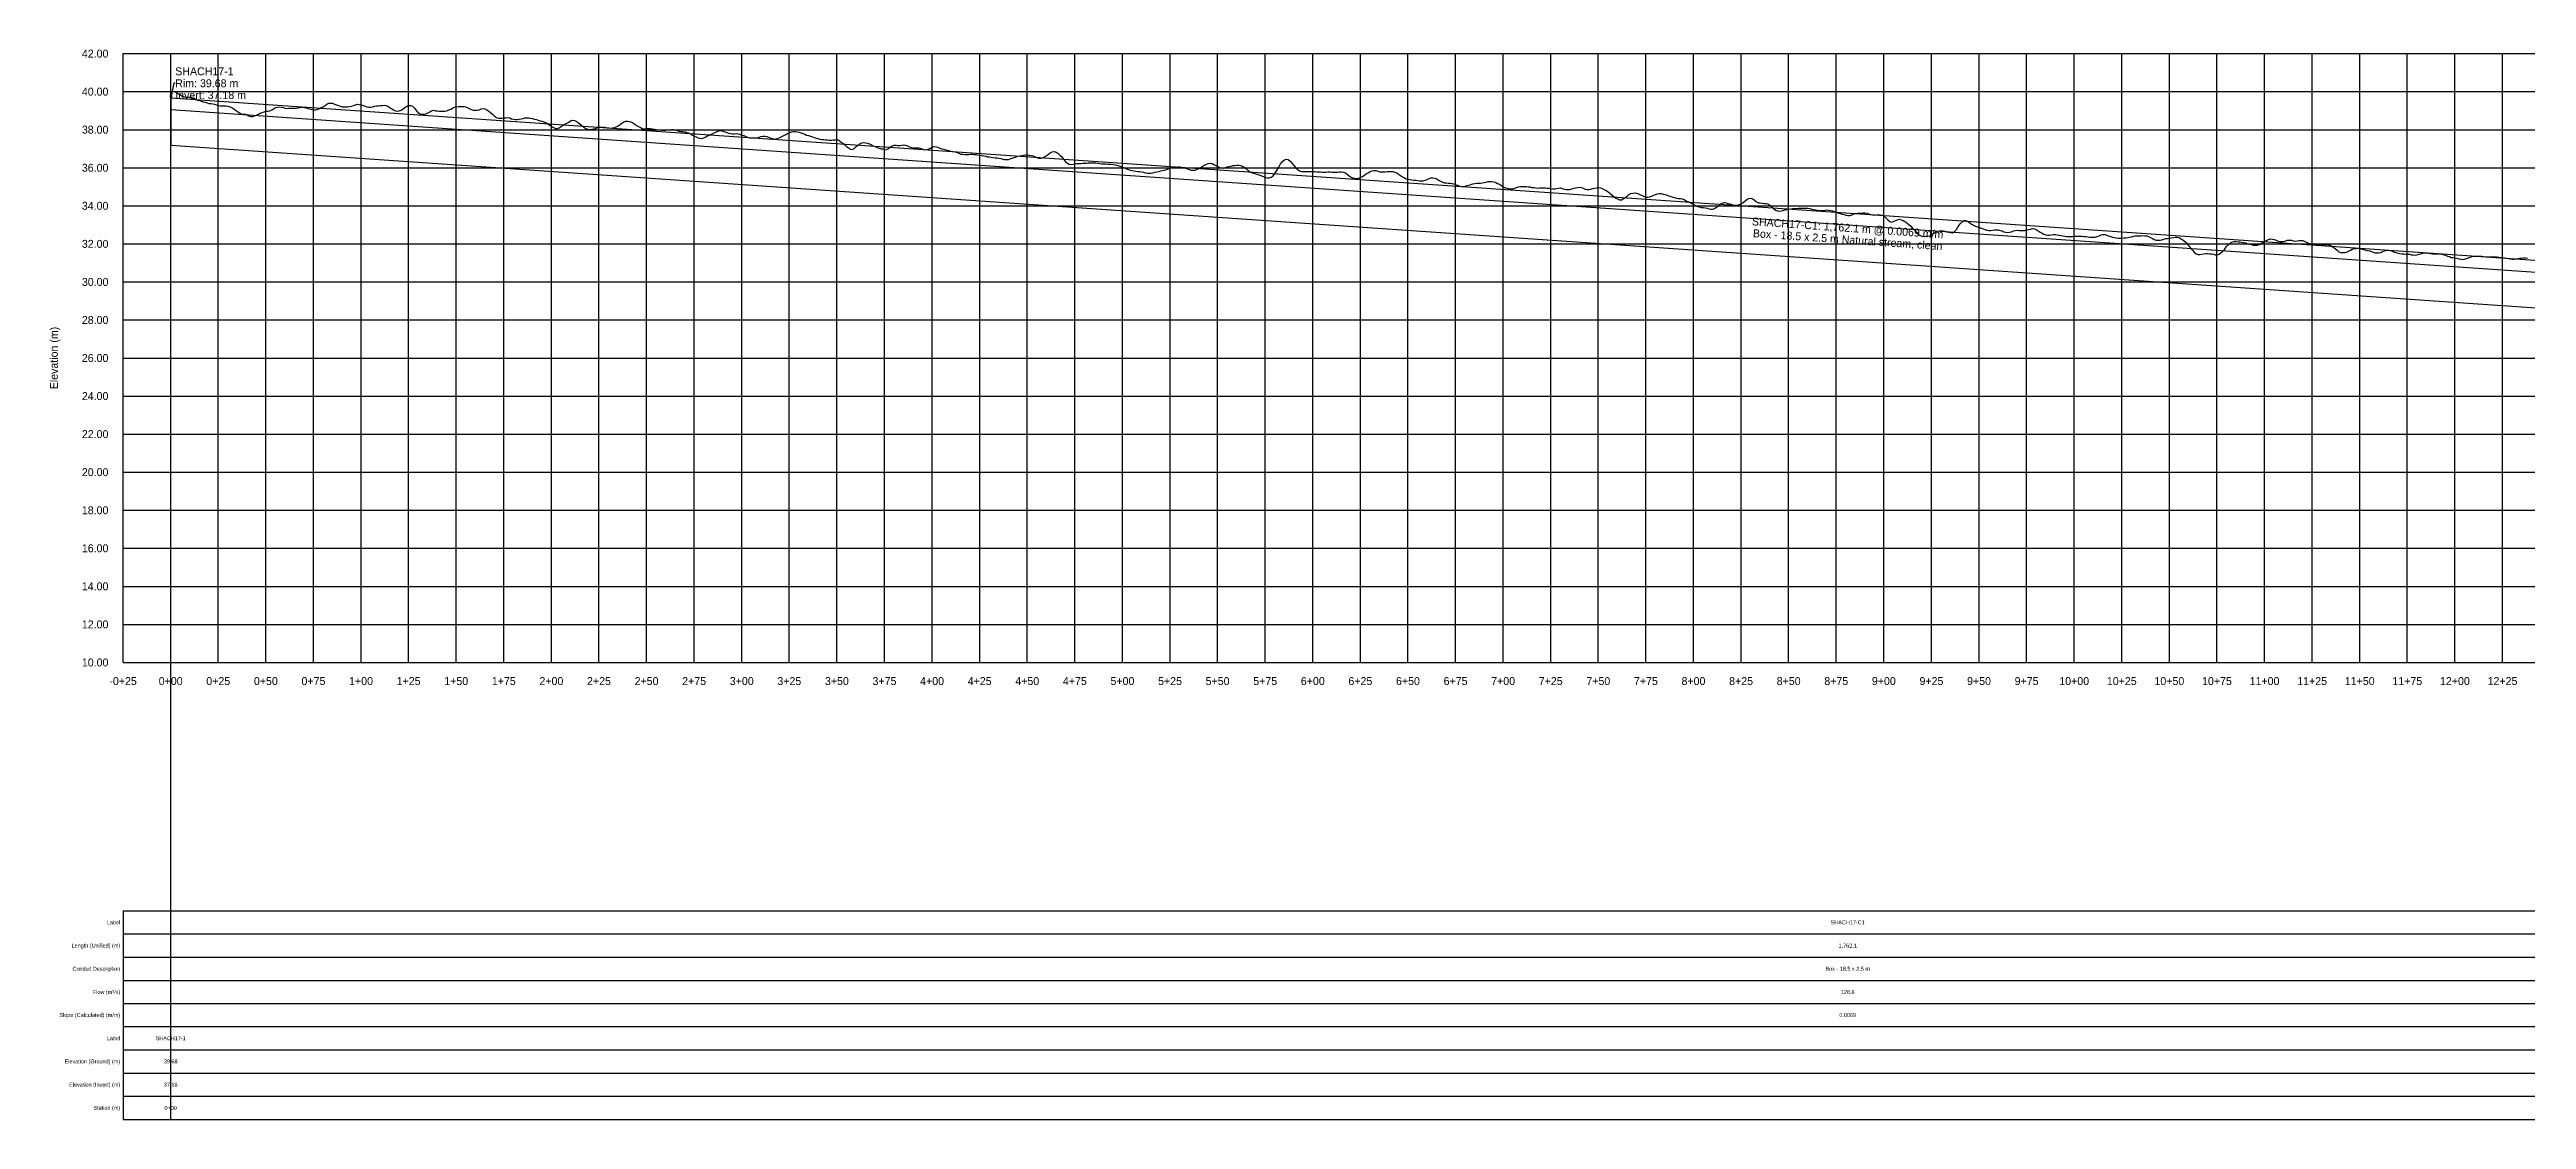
# Model space of a CAD drawing. Extents: x -64 to 5148, y -140 to 422.
# Drawn here: x -64 to 1238, y -140 to 422 of the extents above; entities that cross this region are included whole.
import ezdxf
from ezdxf.enums import TextEntityAlignment as Align

# ---------------------------------------------------------------- set-up
doc = ezdxf.new("R2010")
doc.units = 0
for name, color, linetype in [('Annotation', 7, 'Continuous'), ('Annotation_Table', 254, 'Continuous'), ('Crown', 7, 'Continuous'), ('Grid', 254, 'Continuous'), ('Grid_Text', 7, 'Continuous'), ('Ground_Elevation', 3, 'Continuous'), ('Hydraulic_Grade', 5, 'Continuous'), ('Invert', 7, 'Continuous'), ('Structure', 7, 'Continuous')]:
    doc.layers.add(name, color=color, linetype=linetype)

msp = doc.modelspace()

# ---------------------------------------------------------------- linework, layer by layer
at = {"layer": 'Annotation', "color": 0}
msp.add_lwpolyline([(2.4, 404.4), (1.7, 404.4), (0, 396.8)], dxfattribs=at)
msp.add_lwpolyline([(0, 396.8), (-0.2, 397.8), (0.6, 397.6)], close=True, dxfattribs=at)
at = {"layer": 'Annotation_Table', "color": 254}
for points in [[(0, -140.2), (0, 420)], [(-25, -30.5), (5124.9, -30.5)], [(-25, -30.5), (-25, -140.2)], [(-25, -42.7), (5124.9, -42.7)], [(-25, -54.9), (5124.9, -54.9)], [(-25, -67.1), (5124.9, -67.1)], [(-25, -79.2), (5124.9, -79.2)], [(-25, -91.4), (5124.9, -91.4)], [(-25, -103.6), (5124.9, -103.6)], [(-25, -115.8), (5124.9, -115.8)], [(-25, -128), (5124.9, -128)], [(-25, -140.2), (5124.9, -140.2)]]:
    msp.add_lwpolyline(points, dxfattribs=at)
at = {"layer": 'Crown', "color": 0}
for points in [[(0, 396.8), (0, 396.8)], [(0, 396.8), (1762.1, 275.7)]]:
    msp.add_lwpolyline(points, dxfattribs=at)
at = {"layer": 'Grid', "color": 254}
for points in [[(-25, 420), (5125, 420)], [(-25, 100), (-25, 420)], [(0, 100), (0, 420)], [(25, 100), (25, 420)], [(50, 100), (50, 420)], [(75, 100), (75, 420)], [(100, 100), (100, 420)], [(125, 100), (125, 420)], [(150, 100), (150, 420)], [(175, 100), (175, 420)], [(200, 100), (200, 420)], [(225, 100), (225, 420)], [(250, 100), (250, 420)], [(275, 100), (275, 420)], [(300, 100), (300, 420)], [(325, 100), (325, 420)], [(350, 100), (350, 420)], [(375, 100), (375, 420)], [(400, 100), (400, 420)], [(425, 100), (425, 420)], [(450, 100), (450, 420)], [(475, 100), (475, 420)], [(500, 100), (500, 420)], [(525, 100), (525, 420)], [(550, 100), (550, 420)], [(575, 100), (575, 420)], [(600, 100), (600, 420)], [(625, 100), (625, 420)], [(650, 100), (650, 420)], [(675, 100), (675, 420)], [(700, 100), (700, 420)], [(725, 100), (725, 420)], [(750, 100), (750, 420)], [(775, 100), (775, 420)], [(800, 100), (800, 420)], [(825, 100), (825, 420)], [(850, 100), (850, 420)], [(875, 100), (875, 420)], [(900, 100), (900, 420)], [(925, 100), (925, 420)], [(950, 100), (950, 420)], [(975, 100), (975, 420)], [(1000, 100), (1000, 420)], [(1025, 100), (1025, 420)], [(1050, 100), (1050, 420)], [(1075, 100), (1075, 420)], [(1100, 100), (1100, 420)], [(1125, 100), (1125, 420)], [(1150, 100), (1150, 420)], [(1175, 100), (1175, 420)], [(1200, 100), (1200, 420)], [(1225, 100), (1225, 420)], [(-25, 400), (5125, 400)], [(-25, 380), (5125, 380)], [(-25, 360), (5125, 360)], [(-25, 340), (5125, 340)], [(-25, 320), (5125, 320)], [(-25, 300), (5125, 300)], [(-25, 280), (5125, 280)], [(-25, 260), (5125, 260)], [(-25, 240), (5125, 240)], [(-25, 220), (5125, 220)], [(-25, 200), (5125, 200)], [(-25, 180), (5125, 180)], [(-25, 160), (5125, 160)], [(-25, 140), (5125, 140)], [(-25, 120), (5125, 120)], [(-25, 100), (5125, 100)]]:
    msp.add_lwpolyline(points, dxfattribs=at)
at = {"layer": 'Ground_Elevation', "color": 3}
msp.add_lwpolyline([(0.1, 400.4), (1.1, 400.3), (2.1, 400), (3.1, 399.5), (4.1, 398.9), (5.1, 398.3), (6.1, 397.6), (7.1, 397.2), (8.1, 397.1), (9.1, 397.1), (10.1, 397.1), (11.1, 396.9), (12.1, 396.6), (13.1, 396.1), (14.1, 395.6), (15.1, 395.3), (16.1, 395), (17.1, 394.7), (18.1, 394.4), (19.1, 394.1), (20.1, 393.8), (21.1, 393.7), (22.1, 393.6), (23.1, 393.5), (24.1, 393.1), (25.1, 392.8), (26.1, 392.6), (27.1, 392.6), (28.1, 392.6), (29.1, 392.6), (30.1, 392.4), (31.1, 392.1), (32.1, 391.7), (33.1, 391), (34.1, 390.3), (35.1, 389.5), (36.1, 388.9), (37.1, 388.4), (38.1, 388.2), (39.1, 388.2), (40.1, 387.9), (41.1, 387.3), (42.1, 387), (43.1, 387), (44.1, 387.3), (45.1, 387.7), (46.1, 388.2), (47.1, 388.7), (48.1, 389.1), (49.1, 389.4), (50.1, 389.7), (51.1, 389.8), (52.1, 389.9), (53.1, 390.4), (54.1, 391), (55.1, 391.6), (56.1, 391.9), (57.1, 392), (58.1, 391.8), (59.1, 391.6), (60.1, 391.3), (61.1, 391.2), (62.1, 391.3), (63.1, 391.3), (64.1, 391.3), (65.1, 391.3), (66.1, 391.4), (67.1, 391.6), (68.1, 391.7), (69.1, 391.8), (70.1, 391.7), (71.1, 391.5), (72.1, 391.2), (73.1, 391), (74.1, 390.7), (75.1, 390.5), (76.1, 390.5), (77.1, 390.7), (78.1, 391.1), (79.1, 391.6), (80.1, 392.1), (81.1, 392.7), (82.1, 393.4), (83.1, 393.9), (84.1, 394), (85.1, 393.9), (86.1, 393.5), (87.1, 393.1), (88.1, 392.7), (89.1, 392.3), (90.1, 392.1), (91.1, 392), (92.1, 392), (93.1, 392.1), (94.1, 392.2), (95.1, 392.4), (96.1, 392.8), (97.1, 393.1), (98.1, 393.4), (99.1, 393.3), (100.1, 393.1), (101.1, 392.7), (102.1, 392.4), (103.1, 392.1), (104.1, 391.9), (105.1, 391.9), (106.1, 392.1), (107.1, 392.4), (108.1, 392.6), (109.1, 392.6), (110.1, 392.7), (111.1, 392.8), (112.1, 392.9), (113.1, 392.7), (114.1, 392.3), (115.1, 391.7), (116.1, 391), (117.1, 390.4), (118.1, 390), (119.1, 389.8), (120.1, 389.9), (121.1, 390.3), (122.1, 391), (123.1, 391.7), (124.1, 392.3), (125.1, 392.7), (126.1, 392.8), (127.1, 392.4), (128.1, 391.3), (129.1, 390), (130.1, 388.9), (131.1, 388.3), (132.1, 388.1), (133.1, 388.2), (134.1, 388.3), (135.1, 388.8), (136.1, 389.4), (137.1, 389.9), (138.1, 390.2), (139.1, 390), (140.1, 389.9), (141.1, 389.8), (142.1, 389.8), (143.1, 389.8), (144.1, 389.8), (145.1, 390), (146.1, 390.4), (147.1, 390.8), (148.1, 391.3), (149.1, 391.8), (150.1, 392.1), (151.1, 392.2), (152.1, 392.2), (153.1, 392.2), (154.1, 392.2), (155.1, 392), (156.1, 391.5), (157.1, 391), (158.1, 390.6), (159.1, 390.3), (160.1, 390.2), (161.1, 390.3), (162.1, 390.5), (163.1, 390.9), (164.1, 391.1), (165.1, 391), (166.1, 390.4), (167.1, 389.7), (168.1, 389), (169.1, 388.1), (170.1, 387.1), (171.1, 386.4), (172.1, 386.1), (173.1, 386), (174.1, 386.1), (175.1, 386.2), (176.1, 386.3), (177.1, 386.4), (178.1, 386.2), (179.1, 385.8), (180.1, 385.6), (181.1, 385.4), (182.1, 385.3), (183.1, 385.5), (184.1, 385.7), (185.1, 385.9), (186.1, 386.2), (187.1, 386.2), (188.1, 386.2), (189.1, 386.1), (190.1, 385.9), (191.1, 385.6), (192.1, 385.4), (193.1, 385.1), (194.1, 384.7), (195.1, 384.4), (196.1, 384.1), (197.1, 383.7), (198.1, 383.1), (199.1, 382.5), (200.1, 381.7), (201.1, 381.1), (202.1, 380.7), (203.1, 380.7), (204.1, 381), (205.1, 381.7), (206.1, 382.3), (207.1, 382.9), (208.1, 383.5), (209.1, 384), (210.1, 384.6), (211.1, 385), (212.1, 384.9), (213.1, 384.4), (214.1, 383.7), (215.1, 382.9), (216.1, 382.1), (217.1, 381.3), (218.1, 380.7), (219.1, 380.2), (220.1, 380.1), (221.1, 380.2), (222.1, 380.4), (223.1, 380.7), (224.1, 381), (225.1, 381.3), (226.1, 381.4), (227.1, 381.4), (228.1, 381.3), (229.1, 381), (230.1, 380.9), (231.1, 380.8), (232.1, 380.9), (233.1, 381.1), (234.1, 381.5), (235.1, 382), (236.1, 382.7), (237.1, 383.4), (238.1, 384.1), (239.1, 384.4), (240.1, 384.5), (241.1, 384.3), (242.1, 384), (243.1, 383.5), (244.1, 382.8), (245.1, 382.1), (246.1, 381.5), (247.1, 380.9), (248.1, 380.5), (249.1, 380.4), (250.1, 380.6), (251.1, 380.7), (252.1, 380.6), (253.1, 380.4), (254.1, 380.2), (255.1, 380.1), (256.1, 379.9), (257.1, 379.9), (258.1, 379.8), (259.1, 379.8), (260.1, 379.8), (261.1, 379.9), (262.1, 380), (263.1, 380.1), (264.1, 380.1), (265.1, 379.9), (266.1, 379.5), (267.1, 379.2), (268.1, 379.1), (269.1, 379), (270.1, 378.8), (271.1, 378.6), (272.1, 378.3), (273.1, 377.8), (274.1, 377.2), (275.1, 376.6), (276.1, 376.2), (277.1, 375.8), (278.1, 375.5), (279.1, 375.4), (280.1, 375.7), (281.1, 376.2), (282.1, 376.8), (283.1, 377.2), (284.1, 377.7), (285.1, 378.2), (286.1, 378.6), (287.1, 379), (288.1, 379.4), (289.1, 379.5), (290.1, 379.3), (291.1, 378.9), (292.1, 378.5), (293.1, 378.1), (294.1, 378), (295.1, 377.9), (296.1, 377.9), (297.1, 378), (298.1, 377.9), (299.1, 377.6), (300.1, 377.2), (301.1, 376.9), (302.1, 376.4), (303.1, 376), (304.1, 375.8), (305.1, 375.7), (306.1, 375.7), (307.1, 375.7), (308.1, 375.7), (309.1, 376), (310.1, 376.4), (311.1, 376.6), (312.1, 376.6), (313.1, 376.4), (314.1, 376.1), (315.1, 375.6), (316.1, 375.3), (317.1, 375.1), (318.1, 375.2), (319.1, 375.5), (320.1, 375.9), (321.1, 376.4), (322.1, 376.9), (323.1, 377.5), (324.1, 378), (325.1, 378.4), (326.1, 378.8), (327.1, 379.1), (328.1, 379), (329.1, 378.9), (330.1, 378.7), (331.1, 378.3), (332.1, 378), (333.1, 377.6), (334.1, 377.2), (335.1, 376.9), (336.1, 376.6), (337.1, 376.2), (338.1, 375.9), (339.1, 375.6), (340.1, 375.3), (341.1, 375.1), (342.1, 374.9), (343.1, 374.8), (344.1, 374.7), (345.1, 374.6), (346.1, 374.5), (347.1, 374.5), (348.1, 374.6), (349.1, 374.7), (350.1, 374.8), (351.1, 374.4), (352.1, 373.7), (353.1, 372.9), (354.1, 372), (355.1, 371.2), (356.1, 370.4), (357.1, 369.8), (358.1, 369.6), (359.1, 370.1), (360.1, 371.1), (361.1, 371.9), (362.1, 372.6), (363.1, 373.1), (364.1, 373.2), (365.1, 373.1), (366.1, 372.9), (367.1, 372.6), (368.1, 372.1), (369.1, 371.6), (370.1, 371.1), (371.1, 370.6), (372.1, 370.3), (373.1, 370), (374.1, 369.9), (375.1, 369.5), (376.1, 369.6), (377.1, 370.2), (378.1, 371), (379.1, 371.6), (380.1, 371.9), (381.1, 371.8), (382.1, 371.7), (383.1, 371.7), (384.1, 371.9), (385.1, 372), (386.1, 371.9), (387.1, 371.5), (388.1, 371), (389.1, 370.7), (390.1, 370.5), (391.1, 370.5), (392.1, 370.5), (393.1, 370.4), (394.1, 370.1), (395.1, 369.8), (396.1, 369.5), (397.1, 369.6), (398.1, 369.8), (399.1, 370.3), (400.1, 370.8), (401.1, 371.1), (402.1, 371), (403.1, 370.8), (404.1, 370.3), (405.1, 369.9), (406.1, 369.7), (407.1, 369.5), (408.1, 369.2), (409.1, 368.9), (410.1, 368.7), (411.1, 368.5), (412.1, 368.3), (413.1, 368), (414.1, 367.6), (415.1, 367.2), (416.1, 367.1), (417.1, 367), (418.1, 367), (419.1, 367), (420.1, 367.1), (421.1, 367.1), (422.1, 367), (423.1, 366.9), (424.1, 366.8), (425.1, 366.6), (426.1, 366.5), (427.1, 366.3), (428.1, 366.1), (429.1, 365.8), (430.1, 365.7), (431.1, 365.5), (432.1, 365.4), (433.1, 365.3), (434.1, 365.2), (435.1, 365), (436.1, 364.8), (437.1, 364.6), (438.1, 364.4), (439.1, 364.3), (440.1, 364.4), (441.1, 364.7), (442.1, 365), (443.1, 365.4), (444.1, 365.8), (445.1, 366.1), (446.1, 366.3), (447.1, 366.5), (448.1, 366.7), (449.1, 366.8), (450.1, 366.8), (451.1, 366.7), (452.1, 366.5), (453.1, 366.2), (454.1, 365.8), (455.1, 365.4), (456.1, 365.1), (457.1, 365), (458.1, 365.3), (459.1, 365.8), (460.1, 366.4), (461.1, 367.2), (462.1, 367.9), (463.1, 368.4), (464.1, 368.5), (465.1, 368.2), (466.1, 367.6), (467.1, 366.7), (468.1, 365.7), (469.1, 364.5), (470.1, 363.2), (471.1, 362.4), (472.1, 361.9), (473.1, 361.7), (474.1, 361.8), (475.1, 362.1), (476.1, 362.2), (477.1, 362.3), (478.1, 362.3), (479.1, 362.4), (480.1, 362.5), (481.1, 362.5), (482.1, 362.6), (483.1, 362.6), (484.1, 362.6), (485.1, 362.6), (486.1, 362.6), (487.1, 362.4), (488.1, 362.2), (489.1, 362.1), (490.1, 362), (491.1, 362), (492.1, 361.9), (493.1, 361.9), (494.1, 361.8), (495.1, 361.7), (496.1, 361.5), (497.1, 361.3), (498.1, 361), (499.1, 360.7), (500.1, 360.3), (501.1, 359.9), (502.1, 359.5), (503.1, 359.1), (504.1, 358.7), (505.1, 358.5), (506.1, 358.3), (507.1, 358.2), (508.1, 358.1), (509.1, 358), (510.1, 357.8), (511.1, 357.6), (512.1, 357.3), (513.1, 357.2), (514.1, 357.2), (515.1, 357.2), (516.1, 357.4), (517.1, 357.7), (518.1, 357.9), (519.1, 358.1), (520.1, 358.3), (521.1, 358.6), (522.1, 358.8), (523.1, 359.1), (524.1, 359.4), (525.1, 359.7), (526.1, 360), (527.1, 360.2), (528.1, 360.3), (529.1, 360.4), (530.1, 360.4), (531.1, 360.3), (532.1, 360.1), (533.1, 359.8), (534.1, 359.4), (535.1, 359.1), (536.1, 358.8), (537.1, 358.7), (538.1, 358.8), (539.1, 359.1), (540.1, 359.6), (541.1, 360.2), (542.1, 360.8), (543.1, 361.4), (544.1, 361.9), (545.1, 362.3), (546.1, 362.4), (547.1, 362.2), (548.1, 361.7), (549.1, 361.2), (550.1, 360.6), (551.1, 360.1), (552.1, 359.9), (553.1, 359.8), (554.1, 360.1), (555.1, 360.4), (556.1, 360.7), (557.1, 360.9), (558.1, 361.1), (559.1, 361.2), (560.1, 361.3), (561.1, 361.4), (562.1, 361.2), (563.1, 360.8), (564.1, 360.2), (565.1, 359.4), (566.1, 358.6), (567.1, 357.9), (568.1, 357.4), (569.1, 357.1), (570.1, 356.8), (571.1, 356.5), (572.1, 356.1), (573.1, 355.8), (574.1, 355.4), (575.1, 354.9), (576.1, 354.7), (577.1, 354.7), (578.1, 355.1), (579.1, 355.8), (580.1, 357), (581.1, 358.6), (582.1, 360.3), (583.1, 362), (584.1, 363.3), (585.1, 364.2), (586.1, 364.6), (587.1, 364.3), (588.1, 363.5), (589.1, 362.3), (590.1, 361.1), (591.1, 359.9), (592.1, 359), (593.1, 358.3), (594.1, 358), (595.1, 358), (596.1, 358), (597.1, 358), (598.1, 358.1), (599.1, 358.1), (600.1, 358), (601.1, 358), (602.1, 357.9), (603.1, 357.8), (604.1, 357.8), (605.1, 357.7), (606.1, 357.7), (607.1, 357.7), (608.1, 357.8), (609.1, 357.8), (610.1, 357.7), (611.1, 357.6), (612.1, 357.6), (613.1, 357.7), (614.1, 357.8), (615.1, 357.8), (616.1, 357.7), (617.1, 357.3), (618.1, 356.6), (619.1, 355.8), (620.1, 355.1), (621.1, 354.6), (622.1, 354.5), (623.1, 354.4), (624.1, 354.6), (625.1, 354.9), (626.1, 355.4), (627.1, 356.1), (628.1, 356.8), (629.1, 357.4), (630.1, 358), (631.1, 358.4), (632.1, 358.6), (633.1, 358.5), (634.1, 358.2), (635.1, 357.9), (636.1, 357.8), (637.1, 357.8), (638.1, 357.9), (639.1, 358), (640.1, 358.1), (641.1, 358.1), (642.1, 358), (643.1, 357.7), (644.1, 357.3), (645.1, 356.6), (646.1, 355.9), (647.1, 355.2), (648.1, 354.7), (649.1, 354.2), (650.1, 354), (651.1, 353.8), (652.1, 353.7), (653.1, 353.5), (654.1, 353.4), (655.1, 353.3), (656.1, 353.2), (657.1, 353.1), (658.1, 353.2), (659.1, 353.5), (660.1, 353.9), (661.1, 354.3), (662.1, 354.7), (663.1, 354.7), (664.1, 354.6), (665.1, 354.1), (666.1, 353.5), (667.1, 352.9), (668.1, 352.4), (669.1, 352.1), (670.1, 352), (671.1, 351.9), (672.1, 351.9), (673.1, 351.8), (674.1, 351.5), (675.1, 351.1), (676.1, 350.8), (677.1, 350.4), (678.1, 350.1), (679.1, 350.1), (680.1, 350.3), (681.1, 350.6), (682.1, 350.9), (683.1, 351.2), (684.1, 351.5), (685.1, 351.8), (686.1, 351.9), (687.1, 351.9), (688.1, 351.9), (689.1, 352), (690.1, 352.3), (691.1, 352.5), (692.1, 352.7), (693.1, 352.8), (694.1, 352.8), (695.1, 352.6), (696.1, 352.3), (697.1, 351.8), (698.1, 351.3), (699.1, 350.6), (700.1, 350), (701.1, 349.5), (702.1, 349.2), (703.1, 348.9), (704.1, 348.9), (705.1, 349), (706.1, 349.2), (707.1, 349.6), (708.1, 349.9), (709.1, 350.1), (710.1, 350.2), (711.1, 350.2), (712.1, 350.1), (713.1, 349.9), (714.1, 349.9), (715.1, 349.7), (716.1, 349.6), (717.1, 349.4), (718.1, 349.3), (719.1, 349.4), (720.1, 349.4), (721.1, 349.4), (722.1, 349.4), (723.1, 349.3), (724.1, 349.2), (725.1, 349.1), (726.1, 348.9), (727.1, 349), (728.1, 349.1), (729.1, 349.3), (730.1, 349.4), (731.1, 349.1), (732.1, 348.8), (733.1, 348.6), (734.1, 348.5), (735.1, 348.6), (736.1, 348.9), (737.1, 349.2), (738.1, 349.5), (739.1, 349.7), (740.1, 349.8), (741.1, 349.6), (742.1, 349.2), (743.1, 348.8), (744.1, 348.6), (745.1, 348.6), (746.1, 348.8), (747.1, 349.1), (748.1, 349.3), (749.1, 349.5), (750.1, 349.6), (751.1, 349.4), (752.1, 349.1), (753.1, 348.6), (754.1, 348), (755.1, 347.4), (756.1, 346.6), (757.1, 345.8), (758.1, 344.9), (759.1, 344.1), (760.1, 343.6), (761.1, 343.2), (762.1, 343.1), (763.1, 343.6), (764.1, 344.2), (765.1, 345.1), (766.1, 345.9), (767.1, 346.4), (768.1, 346.7), (769.1, 346.8), (770.1, 346.6), (771.1, 346.3), (772.1, 345.8), (773.1, 345.4), (774.1, 344.9), (775.1, 344.6), (776.1, 344.5), (777.1, 344.7), (778.1, 345.1), (779.1, 345.6), (780.1, 346), (781.1, 346.3), (782.1, 346.4), (783.1, 346.4), (784.1, 346.2), (785.1, 346), (786.1, 345.6), (787.1, 345.3), (788.1, 344.9), (789.1, 344.6), (790.1, 344.3), (791.1, 344.1), (792.1, 343.9), (793.1, 343.8), (794.1, 343.6), (795.1, 343.3), (796.1, 342.7), (797.1, 342.2), (798.1, 341.7), (799.1, 341.2), (800.1, 340.7), (801.1, 340.2), (802.1, 339.6), (803.1, 339.4), (804.1, 339.1), (805.1, 339.1), (806.1, 338.9), (807.1, 338.7), (808.1, 338.4), (809.1, 338.2), (810.1, 338.2), (811.1, 338.6), (812.1, 339.2), (813.1, 340), (814.1, 340.8), (815.1, 341.4), (816.1, 341.7), (817.1, 341.6), (818.1, 341.3), (819.1, 341), (820.1, 340.7), (821.1, 340.4), (822.1, 340.3), (823.1, 340.4), (824.1, 340.7), (825.1, 341.1), (826.1, 341.8), (827.1, 342.6), (828.1, 343.3), (829.1, 343.8), (830.1, 344), (831.1, 343.7), (832.1, 342.9), (833.1, 342.1), (834.1, 341.6), (835.1, 341.5), (836.1, 341.4), (837.1, 341.3), (838.1, 341.2), (839.1, 341), (840.1, 340.4), (841.1, 339.5), (842.1, 338.5), (843.1, 337.7), (844.1, 337.3), (845.1, 337.2), (846.1, 337.3), (847.1, 337.5), (848.1, 337.8), (849.1, 338), (850.1, 338.2), (851.1, 338.4), (852.1, 338.6), (853.1, 338.6), (854.1, 338.6), (855.1, 338.7), (856.1, 338.8), (857.1, 338.8), (858.1, 338.8), (859.1, 338.8), (860.1, 338.7), (861.1, 338.5), (862.1, 338.3), (863.1, 338), (864.1, 337.8), (865.1, 337.7), (866.1, 337.6), (867.1, 337.6), (868.1, 337.6), (869.1, 337.7), (870.1, 337.8), (871.1, 337.7), (872.1, 337.5), (873.1, 337.3), (874.1, 337), (875.1, 336.6), (876.1, 336.2), (877.1, 335.9), (878.1, 335.6), (879.1, 335.4), (880.1, 335.1), (881.1, 334.9), (882.1, 334.9), (883.1, 335.2), (884.1, 335.7), (885.1, 335.9), (886.1, 336.1), (887.1, 336.2), (888.1, 336.2), (889.1, 336.3), (890.1, 336.3), (891.1, 336.1), (892.1, 335.8), (893.1, 335.5), (894.1, 335.2), (895.1, 335.1), (896.1, 335.2), (897.1, 335.4), (898.1, 335.3), (899.1, 335), (900.1, 334.5), (901.1, 333.7), (902.1, 332.6), (903.1, 331.8), (904.1, 331.4), (905.1, 331.7), (906.1, 332.2), (907.1, 332.7), (908.1, 332.9), (909.1, 332.7), (910.1, 332.3), (911.1, 331.8), (912.1, 331), (913.1, 330.2), (914.1, 329.3), (915.1, 328.3), (916.1, 327.2), (917.1, 326.1), (918.1, 325.1), (919.1, 324.4), (920.1, 324), (921.1, 323.9), (922.1, 324), (923.1, 324), (924.1, 324.3), (925.1, 324.8), (926.1, 325.5), (927.1, 326.1), (928.1, 326.6), (929.1, 326.9), (930.1, 327), (931.1, 326.9), (932.1, 326.7), (933.1, 326.4), (934.1, 326.1), (935.1, 325.9), (936.1, 325.8), (937.1, 326.5), (938.1, 327.6), (939.1, 329.1), (940.1, 330.5), (941.1, 331.5), (942.1, 332.2), (943.1, 332.2), (944.1, 331.8), (945.1, 331.1), (946.1, 330.3), (947.1, 329.8), (948.1, 329.3), (949.1, 329), (950.1, 328.7), (951.1, 328.3), (952.1, 327.9), (953.1, 327.6), (954.1, 327.2), (955.1, 327), (956.1, 327), (957.1, 327.2), (958.1, 327.3), (959.1, 327.3), (960.1, 327.3), (961.1, 327.1), (962.1, 326.8), (963.1, 326.4), (964.1, 326.1), (965.1, 326), (966.1, 326.1), (967.1, 326.4), (968.1, 326.9), (969.1, 327.1), (970.1, 327.2), (971.1, 327.1), (972.1, 327), (973.1, 327), (974.1, 327.1), (975.1, 327.3), (976.1, 327.6), (977.1, 327.8), (978.1, 328), (979.1, 327.9), (980.1, 327.5), (981.1, 326.9), (982.1, 326.2), (983.1, 325.6), (984.1, 325.1), (985.1, 324.7), (986.1, 324.6), (987.1, 324.6), (988.1, 324.8), (989.1, 324.9), (990.1, 324.9), (991.1, 324.8), (992.1, 324.6), (993.1, 324.4), (994.1, 324.2), (995.1, 324), (996.1, 323.9), (997.1, 323.8), (998.1, 323.9), (999.1, 323.9), (1000.1, 324), (1001.1, 324), (1002.1, 324.1), (1003.1, 324), (1004.1, 324), (1005.1, 323.9), (1006.1, 323.8), (1007.1, 323.7), (1008.1, 323.6), (1009.1, 323.5), (1010.1, 323.5), (1011.1, 323.6), (1012.1, 323.9), (1013.1, 324.3), (1014.1, 324.7), (1015.1, 324.9), (1016.1, 324.9), (1017.1, 324.6), (1018.1, 324.3), (1019.1, 323.9), (1020.1, 323.5), (1021.1, 323.3), (1022.1, 323.1), (1023.1, 323), (1024.1, 323), (1025.1, 323), (1026.1, 323.1), (1027.1, 323.2), (1028.1, 323.3), (1029.1, 323.5), (1030.1, 323.7), (1031.1, 324), (1032.1, 324.2), (1033.1, 324.3), (1034.1, 324.3), (1035.1, 324.3), (1036.1, 324.4), (1037.1, 324.3), (1038.1, 324.2), (1039.1, 323.8), (1040.1, 323.3), (1041.1, 322.8), (1042.1, 322.3), (1043.1, 322), (1044.1, 321.9), (1045.1, 321.9), (1046.1, 322.1), (1047.1, 322.5), (1048.1, 322.8), (1049.1, 322.9), (1050.1, 323), (1051.1, 323.1), (1052.1, 323.3), (1053.1, 323.5), (1054.1, 323.5), (1055.1, 323.3), (1056.1, 322.7), (1057.1, 322.1), (1058.1, 321.3), (1059.1, 320.3), (1060.1, 319.1), (1061.1, 317.8), (1062.1, 316.6), (1063.1, 315.6), (1064.1, 314.8), (1065.1, 314.4), (1066.1, 314.4), (1067.1, 314.6), (1068.1, 314.8), (1069.1, 315), (1070.1, 314.9), (1071.1, 314.8), (1072.1, 314.7), (1073.1, 314.5), (1074.1, 314.3), (1075.1, 314.3), (1076.1, 314.6), (1077.1, 315.2), (1078.1, 316.1), (1079.1, 317.3), (1080.1, 318.6), (1081.1, 319.7), (1082.1, 320.6), (1083.1, 321), (1084.1, 321.2), (1085.1, 321.2), (1086.1, 321.1), (1087.1, 321), (1088.1, 320.9), (1089.1, 320.8), (1090.1, 320.5), (1091.1, 320.1), (1092.1, 319.8), (1093.1, 319.6), (1094.1, 319.4), (1095.1, 319.3), (1096.1, 319.4), (1097.1, 319.7), (1098.1, 320.2), (1099.1, 320.7), (1100.1, 321.2), (1101.1, 321.8), (1102.1, 322.3), (1103.1, 322.6), (1104.1, 322.5), (1105.1, 322.3), (1106.1, 321.9), (1107.1, 321.5), (1108.1, 321.2), (1109.1, 321.2), (1110.1, 321.3), (1111.1, 321.6), (1112.1, 321.9), (1113.1, 321.9), (1114.1, 321.9), (1115.1, 321.6), (1116.1, 321.5), (1117.1, 321.6), (1118.1, 321.7), (1119.1, 321.8), (1120.1, 321.7), (1121.1, 321.3), (1122.1, 320.9), (1123.1, 320.3), (1124.1, 320.2), (1125.1, 320.1), (1126.1, 320), (1127.1, 319.9), (1128.1, 319.8), (1129.1, 319.7), (1130.1, 319.6), (1131.1, 319.7), (1132.1, 319.7), (1133.1, 319.6), (1134.1, 319.3), (1135.1, 318.9), (1136.1, 318.3), (1137.1, 317.5), (1138.1, 316.6), (1139.1, 315.8), (1140.1, 315.5), (1141.1, 315.4), (1142.1, 315.4), (1143.1, 315.6), (1144.1, 316.1), (1145.1, 316.6), (1146.1, 317.2), (1147.1, 317.5), (1148.1, 317.6), (1149.1, 317.7), (1150.1, 317.5), (1151.1, 317.3), (1152.1, 317), (1153.1, 316.7), (1154.1, 316.5), (1155.1, 316.3), (1156.1, 315.9), (1157.1, 315.6), (1158.1, 315.3), (1159.1, 315.2), (1160.1, 315.3), (1161.1, 315.5), (1162.1, 315.9), (1163.1, 316.3), (1164.1, 316.6), (1165.1, 316.7), (1166.1, 316.5), (1167.1, 316.1), (1168.1, 315.7), (1169.1, 315.4), (1170.1, 315.1), (1171.1, 314.9), (1172.1, 314.8), (1173.1, 314.7), (1174.1, 314.6), (1175.1, 314.6), (1176.1, 314.5), (1177.1, 314.3), (1178.1, 314.2), (1179.1, 314.1), (1180.1, 314.3), (1181.1, 314.5), (1182.1, 314.8), (1183.1, 315.1), (1184.1, 315.3), (1185.1, 315.3), (1186.1, 315.1), (1187.1, 314.9), (1188.1, 314.7), (1189.1, 314.8), (1190.1, 314.8), (1191.1, 314.8), (1192.1, 314.7), (1193.1, 314.5), (1194.1, 314.3), (1195.1, 314), (1196.1, 313.6), (1197.1, 313.3), (1198.1, 312.9), (1199.1, 312.8), (1200.1, 312.6), (1201.1, 312.4), (1202.1, 312.1), (1203.1, 311.9), (1204.1, 311.8), (1205.1, 312), (1206.1, 312.3), (1207.1, 312.6), (1208.1, 313), (1209.1, 313.3), (1210.1, 313.5), (1211.1, 313.6), (1212.1, 313.6), (1213.1, 313.6), (1214.1, 313.5), (1215.1, 313.4), (1216.1, 313.2), (1217.1, 313.2), (1218.1, 313.2), (1219.1, 313.2), (1220.1, 313.2), (1221.1, 313.2), (1222.1, 313.1), (1223.1, 313), (1224.1, 312.9), (1225.1, 312.8), (1226.1, 312.6), (1227.1, 312.5), (1228.1, 312.3), (1229.1, 312.1), (1230.1, 312), (1231.1, 312), (1232.1, 312.1), (1233.1, 312.2), (1234.1, 312.4), (1235.1, 312.5), (1236.1, 312.7), (1237.1, 312.6), (1238.1, 312.4)], dxfattribs=at)
at = {"layer": 'Hydraulic_Grade', "color": 5}
msp.add_lwpolyline([(0, 390.6), (1762.1, 269.3)], dxfattribs=at)
at = {"layer": 'Invert', "color": 0}
for points in [[(0, 371.8), (0, 371.8)], [(0, 371.8), (1762.1, 250.7)]]:
    msp.add_lwpolyline(points, dxfattribs=at)
at = {"layer": 'Structure', "color": 0}
msp.add_lwpolyline([(0, 396.8), (0, 371.8)], dxfattribs=at)
msp.add_lwpolyline([(0, 396.8), (0, 371.8)], dxfattribs=at)

# ---------------------------------------------------------------- texts
at = {"layer": 'Annotation', "color": 0}
for s, height, p in [('SHACH17-1', 4.17, (2.4, 410.7)), ('Rim: 39.68 m', 4.167, (2.4, 404.4)), ('Invert: 37.18 m', 4.167, (2.4, 398.2))]:
    msp.add_text(s, height=height, dxfattribs=at).set_placement(p, align=Align.MIDDLE_LEFT)
for s, p in [('SHACH17-C1: 1,762.1 m @ 0.0069 m/m', (881, 328.4)), ('Box - 18.5 x 2.5 m Natural stream, clean', (881, 322.2))]:
    msp.add_text(s, height=4.167, rotation=356.0678, dxfattribs=at).set_placement(p, align=Align.MIDDLE_CENTER)
at = {"layer": 'Annotation_Table', "color": 0}
for s, height, p in [('Label', 2.08, (-26.5, -36.6)), ('Length (Unified) (m)', 2.083, (-26.5, -48.8)), ('Conduit Description', 2.083, (-26.5, -61)), ('Flow (m³/s)', 2.083, (-26.5, -73.2)), ('Slope (Calculated) (m/m)', 2.083, (-26.5, -85.3)), ('Label', 2.08, (-26.5, -97.5)), ('Elevation (Ground) (m)', 2.083, (-26.5, -109.7)), ('Elevation (Invert) (m)', 2.083, (-26.5, -121.9)), ('Station (m)', 2.083, (-26.5, -134.1))]:
    msp.add_text(s, height=height, dxfattribs=at).set_placement(p, align=Align.MIDDLE_RIGHT)
for s, height, p in [('SHACH17-C1', 2.08, (881, -36.6)), ('1,762.1', 2.08, (881, -48.8)), ('Box - 18.5 x 2.5 m', 2.083, (881, -61)), ('128.8', 2.08, (881, -73.2)), ('0.0069', 2.08, (881, -85.3)), ('SHACH17-1', 2.08, (0, -97.5)), ('39.68', 2.08, (0, -109.7)), ('37.18', 2.08, (0, -121.9)), ('0+00', 2.08, (0, -134.1))]:
    msp.add_text(s, height=height, dxfattribs=at).set_placement(p, align=Align.MIDDLE_CENTER)
at = {"layer": 'Grid_Text', "color": 0}
for s, p in [('42.00', (-32.7, 420)), ('40.00', (-32.7, 400)), ('38.00', (-32.7, 380)), ('36.00', (-32.7, 360)), ('34.00', (-32.7, 340)), ('32.00', (-32.7, 320)), ('30.00', (-32.7, 300)), ('28.00', (-32.7, 280)), ('26.00', (-32.7, 260)), ('24.00', (-32.7, 240)), ('22.00', (-32.7, 220)), ('20.00', (-32.7, 200)), ('18.00', (-32.7, 180)), ('16.00', (-32.7, 160)), ('14.00', (-32.7, 140)), ('12.00', (-32.7, 120)), ('10.00', (-32.7, 100))]:
    msp.add_text(s, height=4.17, dxfattribs=at).set_placement(p, align=Align.MIDDLE_RIGHT)
msp.add_text('Elevation (m)', height=4.167, rotation=90, dxfattribs=at).set_placement((-58, 260), align=Align.BOTTOM_CENTER)
for s, p in [('-0+25', (-25, 92.3)), ('0+00', (0, 92.3)), ('0+25', (25, 92.3)), ('0+50', (50, 92.3)), ('0+75', (75, 92.3)), ('1+00', (100, 92.3)), ('1+25', (125, 92.3)), ('1+50', (150, 92.3)), ('1+75', (175, 92.3)), ('2+00', (200, 92.3)), ('2+25', (225, 92.3)), ('2+50', (250, 92.3)), ('2+75', (275, 92.3)), ('3+00', (300, 92.3)), ('3+25', (325, 92.3)), ('3+50', (350, 92.3)), ('3+75', (375, 92.3)), ('4+00', (400, 92.3)), ('4+25', (425, 92.3)), ('4+50', (450, 92.3)), ('4+75', (475, 92.3)), ('5+00', (500, 92.3)), ('5+25', (525, 92.3)), ('5+50', (550, 92.3)), ('5+75', (575, 92.3)), ('6+00', (600, 92.3)), ('6+25', (625, 92.3)), ('6+50', (650, 92.3)), ('6+75', (675, 92.3)), ('7+00', (700, 92.3)), ('7+25', (725, 92.3)), ('7+50', (750, 92.3)), ('7+75', (775, 92.3)), ('8+00', (800, 92.3)), ('8+25', (825, 92.3)), ('8+50', (850, 92.3)), ('8+75', (875, 92.3)), ('9+00', (900, 92.3)), ('9+25', (925, 92.3)), ('9+50', (950, 92.3)), ('9+75', (975, 92.3)), ('10+00', (1000, 92.3)), ('10+25', (1025, 92.3)), ('10+50', (1050, 92.3)), ('10+75', (1075, 92.3)), ('11+00', (1100, 92.3)), ('11+25', (1125, 92.3)), ('11+50', (1150, 92.3)), ('11+75', (1175, 92.3)), ('12+00', (1200, 92.3)), ('12+25', (1225, 92.3))]:
    msp.add_text(s, height=4.17, dxfattribs=at).set_placement(p, align=Align.TOP_CENTER)

doc.saveas('drawing.dxf')
